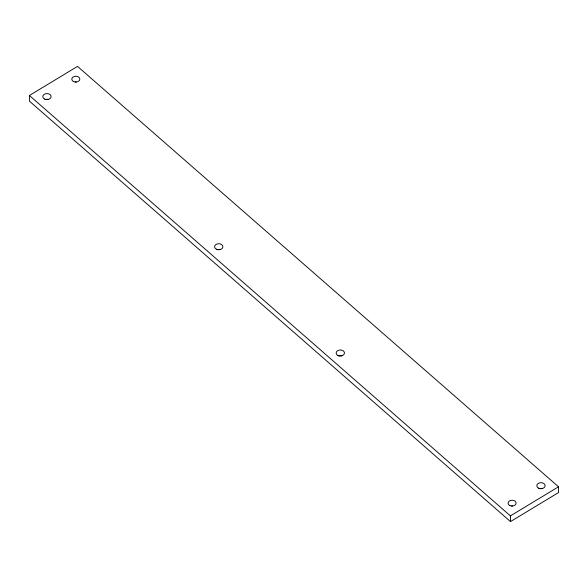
<?xml version="1.0" encoding="UTF-8"?>
<svg xmlns="http://www.w3.org/2000/svg" width="588" height="588" viewBox="0 0 588 588"><rect width="100%" height="100%" fill="white"/><g stroke="black" fill="none" stroke-linecap="round" stroke-linejoin="round"><path stroke-width="0.88" d="M29.4 95.477L77.52 66.4L558.519 486.805L558.6 492.524L510.48 521.6L29.481 101.195L29.4 95.477L510.399 515.882L510.48 521.6M510.399 515.882L558.519 486.805M217.097 249.724A4.16 3.013 -0.8 0 1 220.272 249.621M75.249 81.997A4.013 2.911 -0.8 0 1 76.293 81.96M45.313 99.578A4.16 3.013 -0.8 0 1 48.488 99.475M539.321 488.679A4.16 3.013 -0.8 0 1 542.504 488.577M338.666 355.983A4.16 3.013 -0.8 0 1 341.849 355.88M511.509 505.989A4.013 2.911 -0.8 0 1 512.56 505.952M73.493 81.526A4.013 2.911 -0.8 0 0 79.821 79.395A4.013 2.911 -0.8 0 0 74.162 76.506A4.013 2.911 -0.8 0 0 73.493 81.526M216.325 249.202A4.16 3.013 -0.8 0 0 222.874 246.997A4.16 3.013 -0.8 0 0 217.016 243.998A4.16 3.013 -0.8 0 0 216.325 249.202M44.541 99.056A4.16 3.013 -0.8 0 0 51.09 96.851A4.16 3.013 -0.8 0 0 45.232 93.859A4.16 3.013 -0.8 0 0 44.541 99.056M538.549 488.158A4.16 3.013 -0.8 0 0 545.105 485.953A4.16 3.013 -0.8 0 0 539.247 482.954A4.16 3.013 -0.8 0 0 538.549 488.158M509.759 505.518A4.013 2.911 -0.8 0 0 516.088 503.387A4.013 2.911 -0.8 0 0 510.428 500.498A4.013 2.911 -0.8 0 0 509.759 505.518M337.894 355.461A4.16 3.013 -0.8 0 0 344.443 353.256A4.16 3.013 -0.8 0 0 338.585 350.257A4.16 3.013 -0.8 0 0 337.894 355.461"/></g></svg>
